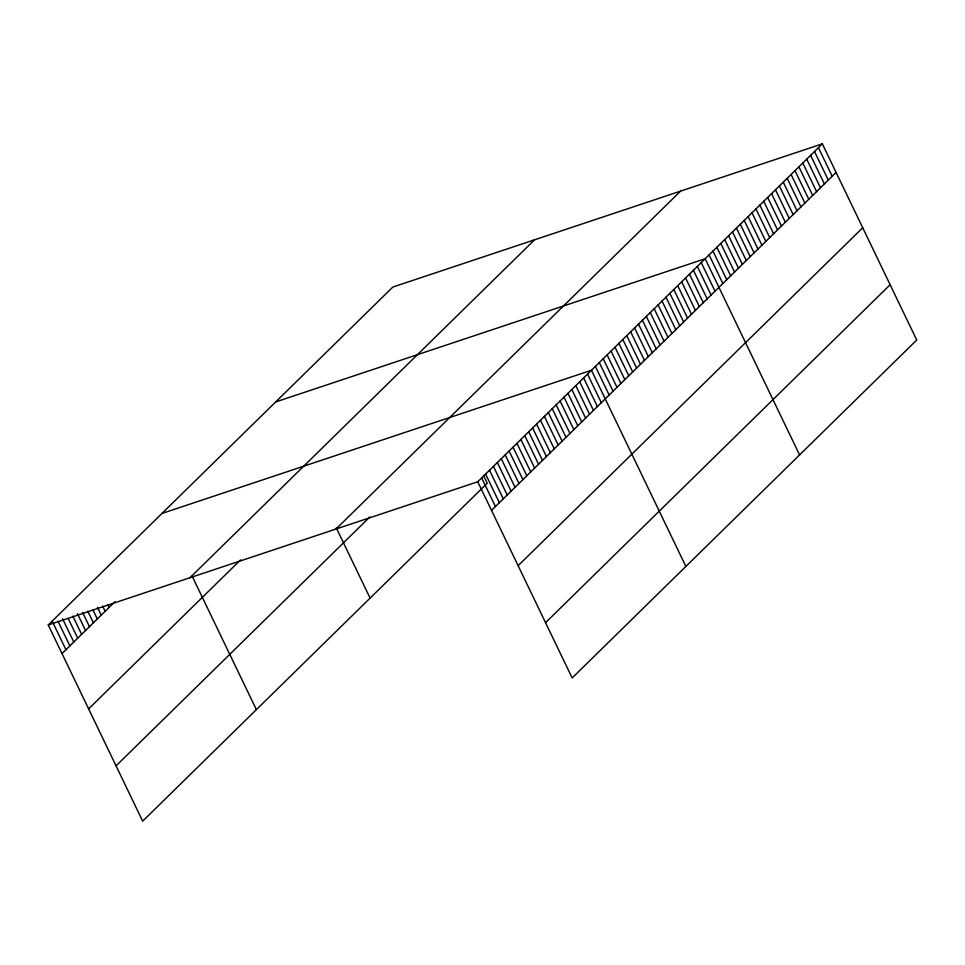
<?xml version="1.0" encoding="UTF-8"?>
<svg xmlns="http://www.w3.org/2000/svg" width="965" height="965" viewBox="0 0 965 965"><rect width="100%" height="100%" fill="white"/><g stroke="black" fill="none" stroke-linecap="round" stroke-linejoin="round"><path stroke-width="1.45" d="M483.453 475.335L487.253 483.224L142.663 821.155L48.25 624.97L392.839 287.051L822.337 143.845L916.75 340.03L572.161 677.949L477.747 481.776L822.337 143.845M62.025 653.582L114.956 601.678M189.984 577.721L534.574 239.79M88.635 708.877L240.575 559.869M336.013 529.025L680.602 191.106M116.053 765.86L369.836 516.975M491.523 510.389L836.1 172.458M518.133 565.683L862.722 227.752M545.551 622.654L890.14 284.723M275.676 401.935L705.174 258.741L799.587 454.925M161.963 513.452L591.461 370.258L685.874 566.443M48.25 624.97L477.747 481.776M818.429 147.669L832.204 176.281M814.52 151.505L828.296 180.117M810.612 155.329L824.387 183.941M806.716 159.165L820.479 187.777M802.808 162.989L816.571 191.601M798.899 166.824L812.675 195.437M794.991 170.648L808.767 199.26M791.095 174.484L804.858 203.096M787.187 178.308L800.95 206.92M783.278 182.144L797.054 210.756M779.37 185.968L793.146 214.58M775.474 189.803L789.237 218.416M771.566 193.627L785.329 222.24M767.658 197.463L781.433 226.075M763.749 201.287L777.525 229.899M759.853 205.123L773.616 233.735M755.945 208.947L769.708 237.559M752.037 212.783L765.812 241.395M748.128 216.606L761.904 245.219M744.232 220.442L757.995 249.054M740.324 224.266L754.087 252.878M736.416 228.102L750.191 256.714M732.507 231.926L746.283 260.538M728.611 235.762L742.375 264.374M724.703 239.585L738.466 268.198M720.795 243.421L734.57 272.034M716.886 247.245L730.662 275.857M712.99 251.081L726.754 279.693M709.082 254.905L722.845 283.517M701.253 262.589L715.029 291.201M697.333 266.424L711.096 295.037M693.413 270.272L707.176 298.885M689.493 274.12L703.256 302.733M685.572 277.968L699.336 306.581M681.652 281.816L695.415 310.428M677.732 285.652L691.495 314.264M673.811 289.5L687.575 318.112M669.879 293.348L683.654 321.96M665.959 297.196L679.734 325.808M662.038 301.044L675.814 329.656M658.118 304.88L671.893 333.492M654.198 308.728L667.973 337.34M650.277 312.576L664.053 341.188M646.357 316.423L660.132 345.036M642.437 320.259L656.212 348.872M638.516 324.107L652.28 352.72M634.596 327.955L648.359 356.568M630.676 331.803L644.439 360.415M626.755 335.651L640.519 364.263M622.835 339.487L636.598 368.099M618.915 343.335L632.678 371.947M614.982 347.183L628.758 375.795M611.062 351.031L624.837 379.643M607.142 354.879L620.917 383.491M603.221 358.715L616.997 387.327M599.301 362.563L613.077 391.175M595.381 366.411L609.156 395.023M587.54 374.106L601.316 402.707M583.62 377.942L597.383 406.555M579.7 381.79L593.463 410.402M575.779 385.638L589.543 414.25M571.859 389.486L585.622 418.098M567.939 393.322L581.702 421.934M564.018 397.17L577.782 425.782M560.098 401.018L573.861 429.63M556.166 404.866L569.941 433.478M552.245 408.714L566.021 437.326M548.325 412.55L562.1 441.162M544.405 416.397L558.18 445.01M540.484 420.245L554.26 448.858M536.564 424.093L550.34 452.706M532.644 427.941L546.419 456.554M528.724 431.777L542.499 460.389M524.803 435.625L538.567 464.237M520.883 439.473L534.646 468.085M516.963 443.321L530.726 471.933M513.042 447.157L526.806 475.769M509.122 451.005L522.885 479.617M505.202 454.853L518.965 483.465M501.281 458.701L515.045 487.313M497.349 462.549L511.124 491.161M493.429 466.385L507.204 494.997M489.508 470.232L503.284 498.845M485.588 474.08L499.363 502.693M481.668 477.928L495.443 506.541M336.303 527.903L370.09 598.119M192.204 576.298L256.376 709.637M107.827 604.838L109.069 607.443M102.652 606.08L105.149 611.279M97.477 607.323L101.229 615.127M92.93 609.868L97.308 618.975M87.755 611.11L93.388 622.823M82.58 612.365L89.468 626.671M77.405 613.607L85.547 630.507M72.858 616.153L81.627 634.355M68.31 618.698L77.707 638.203M62.52 618.637L73.786 642.051M57.972 621.183L69.866 645.899M52.17 621.122L65.946 649.735"/></g></svg>
